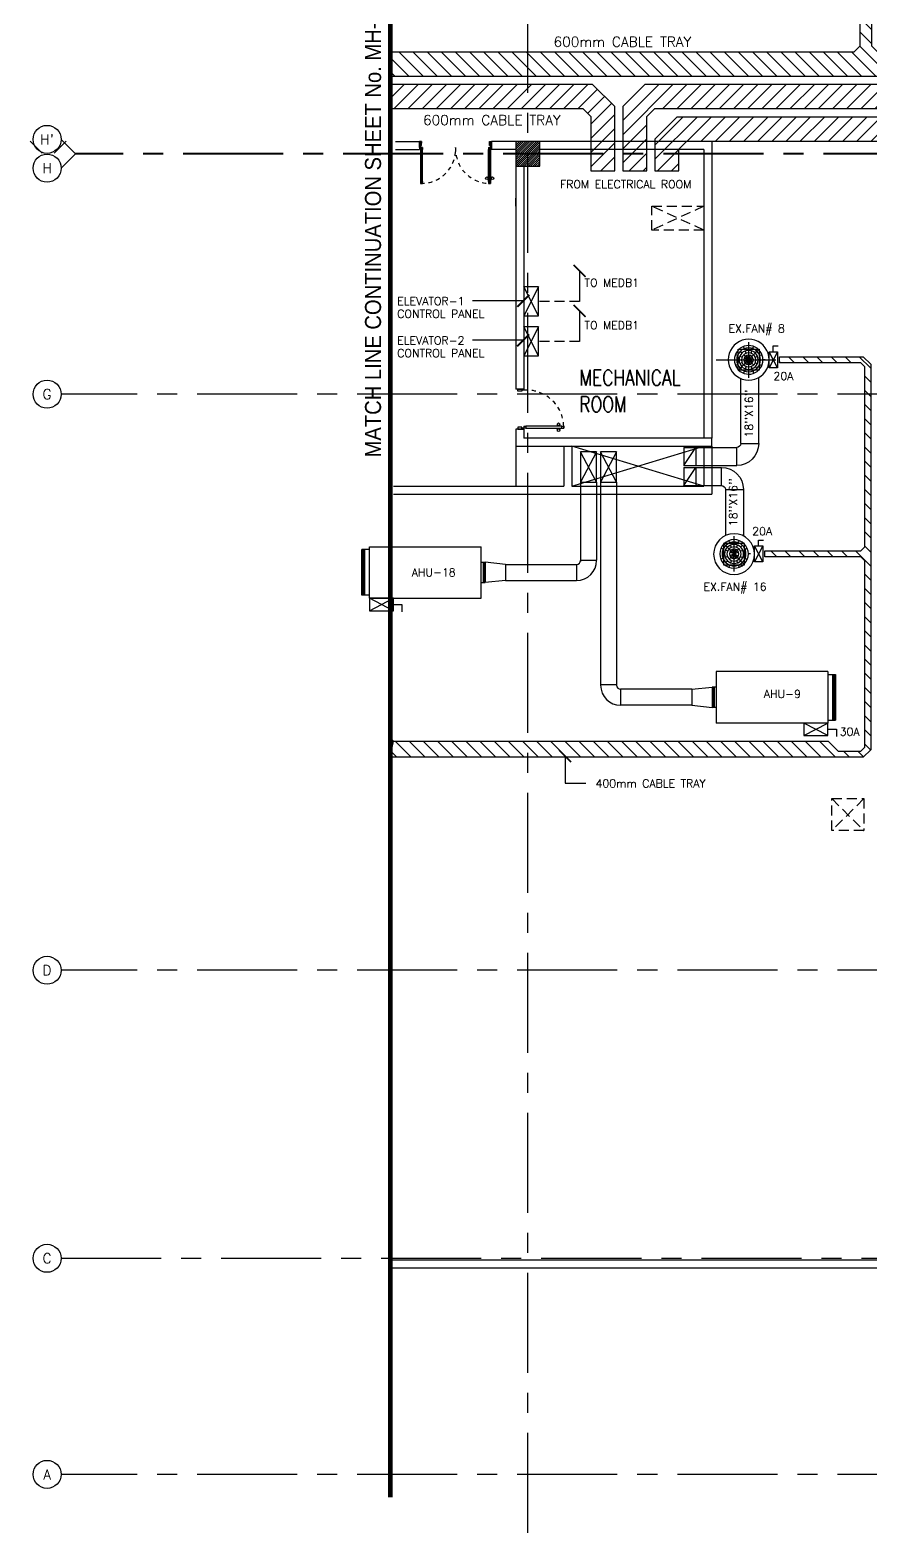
# Model space of a CAD drawing. Extents: x 88800.1 to 88879.5, y 39808.6 to 39887.1.
# Drawn here: x 88800.1 to 88821.11, y 39808.57 to 39846.13 of the extents above; entities that cross this region are included whole.
import ezdxf
from ezdxf.enums import TextEntityAlignment as Align

# ---------------------------------------------------------------- set-up
doc = ezdxf.new("R2010")
doc.units = 0
doc.header["$MEASUREMENT"] = 0
for name, pattern in [('CENTER2', [1.125, 0.75, -0.125, 0.125, -0.125]), ('CENTERX2', [4, 2.5, -0.5, 0.5, -0.5]), ('HIDDEN', [0.375, 0.25, -0.125])]:
    doc.linetypes.add(name, pattern=pattern)
for name, color, linetype in [('AX', 9, 'CONTINUOUS'), ('AX-CR', 7, 'CONTINUOUS'), ('AX-TXT', 6, 'CONTINUOUS'), ('AXES', 11, 'CENTERX2'), ('COL', 9, 'CONTINUOUS'), ('DOOR', 9, 'CONTINUOUS'), ('DOOR-NO', 11, 'CONTINUOUS'), ('DUCT', 11, 'CONTINUOUS'), ('E-HATCH', 11, 'CONTINUOUS'), ('E-SOCKETS', 4, 'CONTINUOUS'), ('E-TRAY', 2, 'CONTINUOUS'), ('ELEV', 2, 'CONTINUOUS'), ('EXDUCT', 11, 'CONTINUOUS'), ('HAT', 9, 'CONTINUOUS'), ('RM-NAME', 2, 'CONTINUOUS'), ('ROOF', 9, 'CONTINUOUS'), ('SHAFT', 9, 'CONTINUOUS'), ('TXT', 6, 'CONTINUOUS'), ('TXT1', 2, 'CONTINUOUS'), ('WALL', 9, 'CONTINUOUS')]:
    doc.layers.add(name, color=color, linetype=linetype)
doc.styles.add('ROMANS', font='ROMANS.shx')
doc.styles.add('TTXT', font='ARIAL.TTF', dxfattribs={"width": 0.6})
doc.dimstyles.new('STANDARD in', dxfattribs={"dimtxt": 0.24, "dimasz": 0.1, "dimexe": 0.07, "dimexo": 0.07, "dimgap": 0.05, "dimtad": 1, "dimdec": 3, "dimzin": 0, "dimdsep": 46, "dimtxsty": 'ROMANS', "dimblk": 'ARCHTICK', "dimcen": 0.05, "dimdle": 0.05, "dimclrd": 4, "dimclre": 4, "dimclrt": 2, "dimadec": 0, "dimazin": 0, "dimtfac": 1, "dimtdec": 3, "dimtmove": 2, "dimatfit": 3, "dimldrblk": 'ARCHTICK', "dimfxl": 0, "dimtolj": 1, "dimtzin": 0, "dimarcsym": 0})
pattern_1 = [(135, (0, 0), (-0.1767766952966369, -0.1767766952966369), [])]
pattern_2 = [(45, (0, 0), (-0.1767766952966369, 0.1767766952966369), [])]

# ---------------------------------------------------------------- blocks, each defined once
blk = doc.blocks.new('AXL')
at = {"layer": 'AX-CR'}
blk.add_circle((-350.0000000000018, 0), 350.0000000000014, dxfattribs=at)
at = {"layer": 'AX-TXT', "style": 'ROMANS'}
blk.add_attdef('AX', text='', height=250, dxfattribs=at).set_placement((-350.0000000000018, 0), align=Align.MIDDLE)
blk = doc.blocks.new('STL-DR')
at = {"layer": 'DOOR', "color": 0, "linetype": 'ByBlock'}
blk.add_line((0, -150), (0, 0), dxfattribs=at)
at = {"layer": 'DOOR', "linetype": 'ByBlock'}
for p, q in [((50, 0), (0, 0)), ((50, -100), (50, 0)), ((0, -150), (25, -150)), ((25, -150), (25, -100)), ((25, -100), (50, -100)), ((25, -200), (25, -150)), ((75, -150), (25, -150)), ((25, -200), (25, -1100)), ((75, -200), (25, -200)), ((75, -150), (75, -200)), ((75, -1100), (75, -200)), ((950.0000000160071, -0.0006326885195448995), (1000.000000016007, -0.0006326885195448995)), ((950.0000000160071, -100.0006326885195), (950.0000000160071, -0.0006326885195448995)), ((975.0000000160071, -100.0006326885195), (950.0000000160071, -100.0006326885195)), ((975.0000000160071, -150.0006326885195), (975.0000000160071, -100.0006326885195)), ((1000.000000016007, -150.0006326885195), (975.0000000160071, -150.0006326885195)), ((1000.000000016007, -0.0006326885195448995), (999.9990509967902, -150.0006326855219)), ((8.79999999993015, -1055.042457221396), (8.79999999993015, -990.2424572214077)), ((17.79999999993015, -990.2424572214077), (8.79999999993015, -990.2424572214077)), ((17.79999999993015, -1055.042457221396), (8.79999999993015, -1055.042457221396)), ((25, -977.6424572214019), (17.79999999993015, -977.6424572214019)), ((17.79999999993015, -977.6424572214019), (17.79999999993015, -1067.642457221402)), ((17.79999999993015, -1055.042457221396), (17.79999999993015, -990.2424572214077)), ((25, -1067.642457221402), (17.79999999993015, -1067.642457221402)), ((25, -1100), (25, -1150)), ((25, -1100), (75, -1100)), ((75, -977.6424572214019), (82.20000000006985, -977.6424572214019)), ((75, -1067.642457221402), (82.20000000006985, -1067.642457221402)), ((75, -1100), (74.99999999947613, -1150.000000000029)), ((82.20000000006985, -977.6424572214019), (82.20000000006985, -1067.642457221402)), ((82.20000000006985, -1055.042457221396), (82.20000000006985, -990.2424572214077)), ((82.20000000006985, -990.2424572214077), (91.20000000006985, -990.2424572214077)), ((82.20000000006985, -1055.042457221396), (91.20000000006985, -1055.042457221396)), ((91.20000000006985, -1055.042457221396), (91.20000000006985, -990.2424572214077)), ((75, -1150), (25, -1150)), ((25, -1150), (75, -1150))]:
    blk.add_line(p, q, dxfattribs=at)
for centre in [(-23.53094421501737, -1022.642457221402), (123.5309442149592, -1022.642457221402)]:
    blk.add_circle(centre, 32.39999999998526, dxfattribs=at)
at = {"layer": 'DOOR', "linetype": 'HIDDEN', "ltscale": 0.5}
blk.add_arc((50.00000000052387, -222.5000458554423), 927.8368202103898, 271.5439868647686, 4.481552091093287, dxfattribs=at)
at = {"layer": 'WALL'}
for p, q in [((0, 0), (-0.0009490192169323564, -149.9999999970023)), ((0, 0), (0, -150.0000000002328)), ((1000, 0), (1000, -150.0000000002328))]:
    blk.add_line(p, q, dxfattribs=at)
blk = doc.blocks.new('C5')
at = {"layer": 'HAT', "linetype": 'ByBlock'}
h = blk.add_hatch(dxfattribs=at)
h.set_pattern_fill('ANSI31', color=256, scale=300, style=0)
h.set_pattern_definition([(45, (-223356.1822811712, -51411.00533739349), (-26.51650429449553, 26.51650429449553), [])])
h.paths.add_polyline_path([(300.0000000001455, 300.0000000000218), (0, 300.0000000000146), (0, 1.455191522836685e-11), (300.0000000001164, 3.637978807091713e-11)])
h.paths.add_polyline_path([(599.9999999999709, 300.0000000000073), (300.0000000001455, 300.0000000000073), (300.0000000000873, 4.365574568510056e-11), (600, 6.548361852765083e-11)])
at = {"layer": 'COL'}
blk.add_lwpolyline([(600, 300.0000000000509), (0, 300.0000000000218), (0, 2.91038304567337e-11), (600, 5.820766091346741e-11)], close=True, dxfattribs=at)
blk = doc.blocks.new('A$C272A55A0')
at = {"layer": 'DOOR', "color": 0, "linetype": 'ByBlock'}
for p, q in [((-0.0001203324354719371, 900.3541752648598), (-0.0001203324500238523, 1050.354175264831)), ((49.99987966756453, 1050.354175264918), (-0.0001203324354719371, 1050.354175264918)), ((-0.0001203324354719371, 900.354175264918), (24.99987966756453, 900.354175264918)), ((24.99987966756453, 950.354175264918), (49.99987966756453, 950.354175264918)), ((24.99987966756453, 900.354175264918), (24.99987966756453, 950.354175264918)), ((74.99987966756453, 900.354175264918), (24.99987966756453, 900.354175264918)), ((24.99987966756453, 850.354175264918), (24.99987966756453, 900.354175264918)), ((41.99987966756453, 850.354175264918), (24.99987966756453, 850.354175264918)), ((57.99987966756453, 870.354175264918), (41.99987966756453, 870.354175264918)), ((41.99987966756453, 870.354175264918), (41.99987966756453, 850.354175264918)), ((49.99987966756453, 950.354175264918), (49.99987966756453, 1050.354175264918)), ((57.99987966756453, 850.354175264918), (57.99987966756453, 870.354175264918)), ((74.99987966756453, 850.354175264918), (57.99987966756453, 850.354175264918)), ((74.99987966756453, 900.354175264918), (74.99987966756453, 850.354175264918)), ((1724.999879667535, 900.354175264918), (1774.999879667535, 900.354175264918)), ((1724.999879667535, 900.354175264918), (1724.999879667535, 850.354175264918)), ((1724.999879667535, 850.354175264918), (1741.999879667535, 850.354175264918)), ((1741.999879667535, 870.354175264918), (1757.999879667535, 870.354175264918)), ((1741.999879667535, 850.354175264918), (1741.999879667535, 870.354175264918)), ((1749.999879667535, 950.354175264918), (1749.999879667535, 1050.354175264918)), ((1749.999879667535, 1050.354175264918), (1799.999879667535, 1050.354175264918)), ((1774.999879667535, 950.354175264918), (1749.999879667535, 950.354175264918)), ((1757.999879667535, 870.354175264918), (1757.999879667535, 850.354175264918)), ((1757.999879667535, 850.354175264918), (1774.999879667535, 850.354175264918)), ((1774.999879667535, 900.354175264918), (1774.999879667535, 950.354175264918)), ((1799.999879667535, 900.354175264918), (1774.999879667535, 900.354175264918)), ((1774.999879667535, 850.354175264918), (1774.999879667535, 900.354175264918)), ((1799.999879667535, 1050.354175264918), (1799.999879667535, 900.354175264918)), ((24.99987966756453, 50.35417526491801), (41.99987966753542, 50.35417526491801)), ((24.99987966756453, 50.35417526491801), (24.99987966756453, 0.3541752649180125)), ((24.99987966756453, 0.3541752649180125), (74.99987966756453, 0.3541752649180125)), ((74.99987966756453, 0.3541752649180125), (24.99987966756453, 0.3541752649180125)), ((41.99987966753542, 50.35417526491801), (41.99987966753542, 30.35417526491801)), ((41.99987966756453, 30.35417526491801), (57.99987966756453, 30.35417526491801)), ((57.99987966756453, 50.35417526491801), (74.99987966756453, 50.35417526491801)), ((57.99987966756453, 50.35417526491801), (57.99987966756453, 30.35417526491801)), ((74.99987966756453, 50.35417526491801), (74.99987966704066, 0.3541752648889087)), ((1717.799879667495, 160.1117180435103), (1708.799879667495, 160.1117180435103)), ((1708.799879667495, 95.31171804352198), (1708.799879667495, 160.1117180435103)), ((1717.799879667495, 95.31171804352198), (1708.799879667495, 95.31171804352198)), ((1724.999879667535, 172.7117180435162), (1717.799879667495, 172.7117180435162)), ((1717.799879667495, 172.7117180435162), (1717.799879667495, 82.71171804351616)), ((1717.799879667495, 95.31171804352198), (1717.799879667495, 160.1117180435103)), ((1724.999879667535, 82.71171804351616), (1717.799879667495, 82.71171804351616)), ((1741.999879667535, 50.35417526491801), (1724.999879667535, 50.35417526491801)), ((1724.999879667535, 50.35417526491801), (1724.999879668059, 0.3541752648889087)), ((1774.999879667535, 0.3541752649180125), (1724.999879667535, 0.3541752649180125)), ((1724.999879667535, 0.3541752649180125), (1774.999879667535, 0.3541752649180125)), ((1741.999879667535, 50.35417526491801), (1741.999879667535, 30.35417526491801)), ((1757.999879667535, 30.35417526491801), (1741.999879667535, 30.35417526491801)), ((1774.999879667535, 50.35417526491801), (1757.999879667565, 50.35417526491801)), ((1757.999879667565, 50.35417526491801), (1757.999879667565, 30.35417526491801)), ((1774.999879667535, 172.7117180435162), (1782.199879667576, 172.7117180435162)), ((1774.999879667535, 82.71171804351616), (1782.199879667576, 82.71171804351616)), ((1774.999879667535, 50.35417526491801), (1774.999879667535, 0.3541752649180125)), ((1782.199879667576, 172.7117180435162), (1782.199879667576, 82.71171804351616)), ((1782.199879667576, 160.1117180435103), (1791.199879667576, 160.1117180435103)), ((1782.199879667576, 95.31171804352198), (1782.199879667576, 160.1117180435103)), ((1782.199879667576, 95.31171804352198), (1791.199879667576, 95.31171804352198)), ((1791.199879667576, 95.31171804352198), (1791.199879667576, 160.1117180435103))]:
    blk.add_line(p, q, dxfattribs=at)
at = {"layer": 'DOOR', "color": 9, "linetype": 'ByBlock'}
for p, q in [((49.99987966756453, 1050.354175264918), (-0.0001203324354719371, 1010.208440949064)), ((49.99987966756453, 1050.354175264918), (-0.0001203324354719371, 936.6442452724732)), ((49.99987966756453, 1050.354175264918), (36.64259362407029, 950.354175264918)), ((1749.999879667535, 1050.354175264918), (1799.999879667535, 1010.208440949064)), ((1749.999879667535, 1050.354175264918), (1799.999879667535, 936.6442452724732)), ((1749.999879667535, 1050.354175264918), (1763.35716571103, 950.354175264918))]:
    blk.add_line(p, q, dxfattribs=at)
at = {"layer": 'DOOR', "linetype": 'ByBlock'}
for p, q in [((24.99987966756453, 850.354175264918), (24.99987966756453, 50.35417526491801)), ((41.99987966756453, 850.354175264918), (41.99987966753542, 50.35417526491801)), ((57.99987966756453, 850.354175264918), (57.99987966756453, 50.35417526491801)), ((74.99987966756453, 50.35417526491801), (74.99987966756453, 850.354175264918)), ((1724.999879667535, 50.35417526491801), (1724.999879667535, 850.354175264918)), ((1741.999879667535, 850.354175264918), (1741.999879667535, 50.35417526491801)), ((1757.999879667535, 850.354175264918), (1757.999879667565, 50.35417526491801)), ((1774.999879667535, 850.354175264918), (1774.999879667535, 50.35417526491801))]:
    blk.add_line(p, q, dxfattribs=at)
at = {"layer": 'DOOR', "color": 0, "linetype": 'ByBlock'}
for centre in [(1676.468935452576, 127.7117180435162), (1823.530823882553, 127.7117180435162)]:
    blk.add_circle(centre, 32.39999999998526, dxfattribs=at)
at = {"layer": 'DOOR', "color": 9, "linetype": 'ByBlock'}
for centre, radius, start, end in [((49.99987966756453, 1050.354175264918), 54.40195781277725, 203.2073828919769, 270), ((49.99987966756453, 1050.354175264918), 74.40195781277725, 227.7764264168309, 270), ((49.99987966756453, 1050.354175264918), 94.40195781277725, 238.0181880330829, 270), ((49.99987966756453, 1050.354175264918), 114.4019578127773, 244.083841882062, 257.3774258712915), ((49.99987966756453, 1050.354175264918), 134.4019578127773, 248.1598493930308, 259.2800236451595), ((49.99987966756453, 1050.354175264918), 154.4019578127773, 251.1052885492919, 256.2857707775486), ((49.99987966756453, 1050.354175264918), 34.40195781277725, 180, 270), ((49.99987966756453, 1050.354175264918), 14.40195781277725, 180, 270), ((1749.999879667535, 1050.354175264918), 14.40195781277725, 270, 0), ((1749.999879667535, 1050.354175264918), 34.40195781277725, 270, 0), ((1749.999879667535, 1050.354175264918), 54.40195781277725, 270, 336.7926171080232), ((1749.999879667535, 1050.354175264918), 74.40195781277725, 270, 312.2235735831691), ((1749.999879667535, 1050.354175264918), 94.40195781277725, 270, 301.9818119669171), ((1749.999879667535, 1050.354175264918), 114.4019578127773, 282.6225741287084, 295.916158117938), ((1749.999879667535, 1050.354175264918), 134.4019578127773, 280.7199763548405, 291.8401506069692), ((1749.999879667535, 1050.354175264918), 154.4019578127773, 283.7142292224514, 288.8947114507081)]:
    blk.add_arc(centre, radius, start, end, dxfattribs=at)
at = {"layer": 'DOOR', "linetype": 'HIDDEN', "ltscale": 0.5}
for centre, radius, start, end in [((49.99987966756453, 851.395841931575), 851.4087845464003, 268.3173765331032, 3.296482377102192), ((1749.999879667521, 851.3958419315459), 851.4087845463584, 176.7035176228957, 271.6826234668978)]:
    blk.add_arc(centre, radius, start, end, dxfattribs=at)
at = {"layer": 'WALL', "linetype": 'ByBlock'}
blk.add_line((1799.999879667565, 900.3541752650344), (1799.99987966755, 1050.354175265005), dxfattribs=at)

msp = doc.modelspace()

# ---------------------------------------------------------------- hatches: boundary and pattern name
at = {"layer": 'DOOR-NO'}
h = msp.add_hatch(dxfattribs=at)
h.set_pattern_fill('ANSI37', color=11, scale=100, angle=180, style=0)
h.set_pattern_definition([(314.9999995831184, (88816.95946192015, 39991.99590563348), (-0.008838834670166067, -0.008838834798788048), []), (225.0000004168817, (88816.95946192015, 39991.99590563348), (-0.008838834670166074, 0.008838834798788041), [])])
h.paths.add_polyline_path([(88811.41460614002, 39832.82928643433), (88811.46460613949, 39832.82928643433), (88811.46460613949, 39832.32328643239), (88811.41460614002, 39832.32328643239)])
h = msp.add_hatch(dxfattribs=at)
h.set_pattern_fill('ANSI37', color=11, scale=100, angle=180, style=0)
h.set_pattern_definition([(225.0000004168816, (88811.64746163375, 39988.87518688968), (0.008838834670166067, -0.008838834798788048), []), (314.9999995831184, (88811.64746163375, 39988.87518688968), (0.008838834670166074, 0.008838834798788041), [])])
h.paths.add_polyline_path([(88817.19231741388, 39829.70856769053), (88817.14231741441, 39829.70856769053), (88817.14231741441, 39829.20256768859), (88817.19231741388, 39829.20256768859)])
at = {"layer": 'E-HATCH', "linetype": 'Continuous'}
h = msp.add_hatch(dxfattribs=at)
h.set_pattern_fill('ANSI31', color=256, scale=2, angle=90, style=0)
h.set_pattern_definition(pattern_1)
h.paths.add_polyline_path([(88856.4354499254, 39844.94340667855), (88856.24758195977, 39845.13127464421), (88847.96992680112, 39845.13127464421), (88847.76992680109, 39845.33127464421), (88847.76992680109, 39853.31877378414), (88847.96992680109, 39853.51877378414), (88852.63920336669, 39853.51877378414), (88852.7892033667, 39853.66877378416), (88857.3889635519, 39853.66877378413), (88857.4889635519, 39853.56877378415), (88857.4889635519, 39850.82091557892), (88857.6389635519, 39850.82091557892), (88857.63896355192, 39853.63090581851), (88857.45109558624, 39853.81877378413), (88852.78586681889, 39853.81877378415), (88852.63586681888, 39853.96877378415), (88852.63586681888, 39855.73400793807), (88852.33586681889, 39855.73400793807), (88852.33586681887, 39853.96877378415), (88852.18586681888, 39853.81877378414), (88841.14809043554, 39853.81877378415), (88840.99809043555, 39853.96877378415), (88840.99809043555, 39855.73400793807), (88840.69809043556, 39855.73400793807), (88840.69809043554, 39853.8445097154), (88841.02382636681, 39853.51877378415), (88847.16992680107, 39853.51877378415), (88847.36992680108, 39853.31877378414), (88847.36992680107, 39845.78127464419), (88847.16992680109, 39845.58127464421), (88821.28292493497, 39845.58127464421), (88821.132924935, 39845.7312746442), (88821.13292493495, 39859.29389042206), (88820.65718900367, 39859.76962635331), (88818.80235214051, 39859.76962635331), (88818.8023521405, 39859.46962635331), (88820.53292493499, 39859.46962635331), (88820.83292493504, 39859.16962635329), (88820.83292493502, 39852.18074050024), (88820.68292493503, 39852.03074050024), (88820.45369468268, 39852.03074050024), (88820.45369468268, 39851.73074050024), (88820.68292493503, 39851.73074050024), (88820.832924935, 39851.58074050023), (88820.832924935, 39845.7312746442), (88820.682924935, 39845.5812746442), (88809.09627934814, 39845.58127464421), (88809.09627934814, 39844.9812746442), (88839.48071746227, 39844.9812746442), (88839.78071746227, 39844.68127464419), (88839.78071746226, 39824.36937270535), (88840.21503203733, 39823.93505813029), (88847.07052203754, 39823.93505813029), (88847.07052203754, 39824.33505813029), (88846.00607096369, 39824.33505813028), (88845.8560709637, 39824.48505813029), (88845.85607096371, 39825.13252610315), (88845.55607096372, 39825.13252610315), (88845.55607096372, 39824.4850581303), (88845.40607096373, 39824.33505813028), (88843.09121697837, 39824.33505813028), (88842.94121697838, 39824.48505813027), (88842.94121697839, 39825.11649948441), (88842.64121697842, 39825.11649948441), (88842.6412169784, 39824.48505813028), (88842.49121697841, 39824.33505813029), (88840.38071746226, 39824.33505813029), (88840.18071746225, 39824.53505813029), (88840.18071746227, 39830.69080283845), (88840.33071746226, 39830.84080283844), (88842.06125927538, 39830.84080283843), (88842.06125927538, 39831.1408028384), (88840.33071746226, 39831.14080283842), (88840.18071746227, 39831.29080283841), (88840.18071746228, 39844.68127464422), (88840.48071746227, 39844.9812746442), (88856.18544992541, 39844.9812746442), (88856.28544992542, 39844.88127464418), (88856.2854499254, 39838.86235875443), (88856.47331789098, 39838.67449078879), (88859.76607997922, 39838.67449078879), (88859.86607997924, 39838.57449078876), (88859.86607997921, 39834.96622124305), (88859.76607997919, 39834.86622124302), (88856.7451704048, 39834.86622124302), (88856.7451704048, 39834.71622124304), (88859.8282120136, 39834.71622124306), (88860.01607997922, 39834.90408920863), (88860.0160799792, 39838.63662282316), (88859.82821201363, 39838.82449078877), (88856.53544992537, 39838.82449078877), (88856.43544992538, 39838.92449078876)])
h = msp.add_hatch(dxfattribs=at)
h.set_pattern_fill('ANSI31', color=256, scale=2, style=0)
h.set_pattern_definition(pattern_2)
h.paths.add_polyline_path([(88809.09627934814, 39844.17065715051), (88813.90503016688, 39844.17065715051), (88814.10503016687, 39843.97065715052), (88814.10503016687, 39842.61585240274), (88814.7050301669, 39842.61585240273), (88814.7050301669, 39844.21918528794), (88814.1535583043, 39844.77065715051), (88809.09627934814, 39844.77065715051)])
h = msp.add_hatch(dxfattribs=at)
h.set_pattern_fill('ANSI31', color=256, scale=2, style=0)
h.set_pattern_definition(pattern_2)
h.paths.add_polyline_path([(88839.69133495596, 39844.7706571505), (88815.45650202942, 39844.77065715052), (88814.90503016688, 39844.21918528796), (88814.90503016688, 39842.61585240274), (88815.50503016688, 39842.61585240273), (88815.50503016687, 39843.97065715052), (88815.70503016685, 39844.17065715051), (88839.78071746227, 39844.17065715051), (88839.78071746227, 39844.68127464419)])
h = msp.add_hatch(dxfattribs=at)
h.set_pattern_fill('ANSI31', color=256, scale=2, style=0)
h.set_pattern_definition(pattern_2)
h.paths.add_polyline_path([(88839.78071746227, 39843.96003965681), (88816.25650202944, 39843.96003965681), (88815.7050301669, 39843.40856779423), (88815.70503016688, 39842.61585240273), (88816.30503016688, 39842.61585240273), (88816.3050301669, 39843.16003965681), (88816.50503016687, 39843.3600396568), (88839.78071746227, 39843.36003965685)])
h = msp.add_hatch(dxfattribs=at)
h.set_pattern_fill('ANSI31', color=256, scale=2, angle=90, style=0)
h.set_pattern_definition(pattern_1)
edge = h.paths.add_edge_path()
edge.add_line((88809.09627934814, 39828.43633756281), (88809.1746035805, 39828.35801333046))
edge.add_line((88809.1746035805, 39828.35801333046), (88820.03881790469, 39828.35801333046))
edge.add_line((88820.03881790469, 39828.35801333046), (88820.28881790471, 39828.10801333046))
edge.add_line((88820.28881790471, 39828.10801333046), (88820.853553353, 39828.10801333046))
edge.add_line((88820.853553353, 39828.10801333046), (88820.953553353, 39828.20801333046))
edge.add_line((88820.953553353, 39828.20801333046), (88820.953553353, 39832.86278766583))
edge.add_line((88820.953553353, 39832.86278766583), (88820.853553353, 39832.96278766582))
edge.add_line((88820.853553353, 39832.96278766582), (88818.45518781543, 39832.96278766585))
edge.add_line((88818.45518781543, 39832.96278766585), (88818.45518781543, 39833.11278766583))
edge.add_line((88818.45518781543, 39833.11278766583), (88820.853553353, 39833.11278766584))
edge.add_line((88820.853553353, 39833.11278766584), (88820.953553353, 39833.21278766582))
edge.add_line((88820.953553353, 39833.21278766582), (88820.95355335299, 39837.71895330638))
edge.add_line((88820.95355335299, 39837.71895330638), (88820.853553353, 39837.81895330639))
edge.add_line((88820.853553353, 39837.81895330639), (88818.8194744809, 39837.8189533064))
edge.add_line((88818.8194744809, 39837.8189533064), (88818.8194744809, 39837.96895330641))
edge.add_line((88818.8194744809, 39837.96895330641), (88820.91568538733, 39837.96895330641))
edge.add_line((88820.91568538733, 39837.96895330641), (88821.10355335301, 39837.78108534075))
edge.add_line((88821.10355335301, 39837.78108534075), (88821.103553353, 39828.14588129609))
edge.add_line((88821.103553353, 39828.14588129609), (88820.91568538739, 39827.95801333046))
edge.add_line((88820.91568538739, 39827.95801333046), (88820.18881790472, 39827.95801333046))
edge.add_line((88820.18881790472, 39827.95801333046), (88809.09627934814, 39827.95801333046))
edge.add_line((88809.09627934814, 39827.95801333046), (88809.1746035805, 39828.35801333046))

# ---------------------------------------------------------------- linework, layer by layer
at = {"layer": 'AXES'}
for p, q in [((88812.53026810034, 39808.56742555944), (88812.53026810034, 39886.2635044011)), ((88801.22098797966, 39843.05171920342), (88800.87098797965, 39843.40171920342)), ((88801.22098797966, 39843.03171920342), (88800.87098797965, 39842.68171920341)), ((88878.42026810035, 39843.05171920342), (88801.22098797966, 39843.05171920342)), ((88878.42026810034, 39843.03171920342), (88801.22098797966, 39843.03171920342)), ((88878.77026810034, 39837.03171920342), (88800.87098797965, 39837.03171920341)), ((88878.77026810034, 39822.63171920342), (88800.87098797965, 39822.63171920341)), ((88800.87098797965, 39815.43171920341), (88878.77026810034, 39815.43171920341)), ((88878.77026810034, 39810.03171920342), (88800.87098797965, 39810.03171920342))]:
    msp.add_line(p, q, dxfattribs=at)
at = {"layer": 'COL'}
for p, q in [((88817.13026810034, 39835.93171920341), (88812.43026810035, 39835.93171920341)), ((88817.13026810034, 39835.73171920342), (88817.13026810034, 39835.93171920341)), ((88812.23026810033, 39835.73171920342), (88817.13026810034, 39835.73171920342)), ((88809.18026810035, 39834.73171920342), (88813.43026918049, 39834.73171920342)), ((88809.18026810035, 39834.53171920341), (88813.43026918049, 39834.53171920341))]:
    msp.add_line(p, q, dxfattribs=at)
msp.add_lwpolyline([(88817.13026810034, 39835.73171920342), (88817.13026810034, 39835.93171920341)], dxfattribs=at)
at = {"layer": 'DOOR-NO'}
for p, q in [((88808.57460617044, 39833.15022617616), (88808.38548736097, 39833.15022617616)), ((88808.38548736097, 39832.00769425443), (88808.38548736097, 39833.15022617616)), ((88808.41250447973, 39832.00769425443), (88808.41250447973, 39833.15022617616)), ((88808.43051566515, 39832.00769425443), (88808.43051566515, 39833.15022617616)), ((88808.46203558028, 39832.00769425443), (88808.46203558028, 39833.15022617616)), ((88808.57460617044, 39833.2194620828), (88811.36460614056, 39833.2194620828)), ((88808.57460617044, 39831.92946207785), (88808.57460617044, 39833.2194620828)), ((88808.57460617044, 39831.92946207785), (88808.57460617044, 39833.2194620828)), ((88811.36460614056, 39831.92946207785), (88811.36460614056, 39833.2194620828)), ((88808.57460617044, 39832.00769425443), (88808.38548736097, 39832.00769425443)), ((88808.57460617044, 39831.92946207785), (88811.36460614056, 39831.92946207785)), ((88820.03231738346, 39830.10056769204), (88817.24231741334, 39830.10056769204)), ((88817.24231741334, 39830.10056769204), (88817.24231741334, 39828.81056768708)), ((88820.03231738346, 39830.10056769204), (88820.03231738346, 39828.81056768708)), ((88820.03231738346, 39830.10056769204), (88820.03231738346, 39828.81056768708)), ((88820.03231738346, 39830.02233551545), (88820.22143619292, 39830.02233551545)), ((88820.14488797361, 39830.02233551545), (88820.14488797361, 39828.87980359374)), ((88820.17640788874, 39830.02233551545), (88820.17640788874, 39828.87980359374)), ((88820.19441907416, 39830.02233551546), (88820.19441907416, 39828.87980359374)), ((88820.22143619292, 39830.02233551545), (88820.22143619292, 39828.87980359374)), ((88820.03231738346, 39828.81056768708), (88817.24231741334, 39828.81056768708)), ((88820.03231738346, 39828.87980359374), (88820.22143619292, 39828.87980359374))]:
    msp.add_line(p, q, dxfattribs=at)
at = {"layer": 'DOOR-NO', "color": 3}
for p, q in [((88811.41460614002, 39832.82928643433), (88811.41460614002, 39832.32328643239)), ((88811.46460613949, 39832.82928643433), (88811.46460613949, 39832.32328643239)), ((88817.14231741441, 39829.70856769053), (88817.14231741441, 39829.20256768859)), ((88817.19231741388, 39829.70856769053), (88817.19231741388, 39829.20256768859))]:
    msp.add_line(p, q, dxfattribs=at)
at = {"layer": 'DUCT', "color": 11}
for p, q in [((88817.78803573009, 39837.62995330539), (88818.31603572443, 39838.15795330742)), ((88818.05203572726, 39838.33125222842), (88818.05203572726, 39837.44467072045)), ((88817.24272564054, 39837.8939533064), (88818.73121167811, 39837.8939533064)), ((88817.77504187792, 39837.99878872088), (88817.71925814294, 39838.02088366851)), ((88817.77895470115, 39837.77118188443), (88817.72396750013, 39837.7471731012)), ((88817.75433958472, 39837.88971351259), (88817.81433958407, 39837.88971351259)), ((88817.8866095341, 39837.95459875184), (88817.8308256593, 39837.97669375486)), ((88817.88892931989, 39837.81919954551), (88817.83394195617, 39837.79519069123)), ((88817.88626392387, 39838.06006364182), (88817.84462893312, 39838.10326775946)), ((88818.05042712035, 39837.88971351259), (88817.92789918116, 39838.01685924757)), ((88818.05042712035, 39837.89104040782), (88817.92789918116, 39837.76389467283)), ((88818.05042712035, 39837.88971351259), (88817.94239364515, 39837.93250365525)), ((88818.05042712035, 39837.88971351259), (88817.9439169586, 39837.84320851984)), ((88817.98759708834, 39838.05531418332), (88817.96631253064, 39838.11141374145)), ((88818.05042712035, 39837.88971351259), (88818.00888222721, 39837.99921309344)), ((88818.05042712035, 39837.89104040782), (88818.00888222721, 39837.78154082697)), ((88818.05042712035, 39837.88971351259), (88818.17295505956, 39838.01685924757)), ((88818.05042712035, 39837.88971351259), (88818.0919720135, 39837.99921309344)), ((88818.05042712035, 39837.88971351259), (88818.15846059557, 39837.93250365525)), ((88818.05042712035, 39837.89104040782), (88818.0919720135, 39837.78154082697)), ((88818.05042712035, 39837.89104040782), (88818.17295505956, 39837.76389467283)), ((88818.05042712035, 39837.88971351259), (88818.15693728211, 39837.84320851984)), ((88818.11325715236, 39838.05531418332), (88818.13454171008, 39838.11141374145)), ((88818.21192492082, 39837.81919954551), (88818.26691228455, 39837.79519069123)), ((88818.21424470661, 39837.95459875184), (88818.2700285814, 39837.97669375486)), ((88818.21459031686, 39838.06006364182), (88818.2562253076, 39838.10326775946)), ((88818.346514656, 39837.88971351259), (88818.28651465665, 39837.88971351259)), ((88818.32189953957, 39837.77118188443), (88818.37688674059, 39837.7471731012)), ((88818.3258123628, 39837.99878872088), (88818.38159609778, 39838.02088366851)), ((88817.88626392387, 39837.72069027859), (88817.84462893312, 39837.67748616094)), ((88817.94502820267, 39837.61324122637), (88817.92374398884, 39837.5571425746)), ((88817.98759708834, 39837.72543973709), (88817.96631253064, 39837.66934017896)), ((88818.11325715236, 39837.72543973709), (88818.13454171008, 39837.66934017896)), ((88818.15582603804, 39837.61324122637), (88818.17711025188, 39837.5571425746)), ((88818.21459031686, 39837.72069027859), (88818.2562253076, 39837.67748616094)), ((88817.42376663981, 39833.29754787304), (88817.95176663416, 39832.76954787101)), ((88817.52199483359, 39833.20681089984), (88817.48035984284, 39833.25001501747)), ((88817.58075911239, 39833.31425995205), (88817.55947489856, 39833.37035860382)), ((88817.62332799807, 39833.20206144133), (88817.60204344036, 39833.25816099947)), ((88817.68776663698, 39832.59624895001), (88817.68776663698, 39833.48283045798)), ((88817.74898806209, 39833.20206144133), (88817.7702726198, 39833.25816099947)), ((88817.79155694776, 39833.31425995205), (88817.8128411616, 39833.37035860382)), ((88817.85032122658, 39833.20681089984), (88817.89195621733, 39833.25001501747)), ((88817.41077278764, 39832.92871245755), (88817.35498905266, 39832.90661750991)), ((88817.41468561087, 39833.15631929399), (88817.35969840985, 39833.18032807721)), ((88817.39007049444, 39833.03778766584), (88817.4500704938, 39833.03778766584)), ((88817.52234044383, 39832.97290242658), (88817.46655656902, 39832.95080742357)), ((88817.52466022961, 39833.10830163292), (88817.46967286589, 39833.13231048719)), ((88817.68615803008, 39833.0364607706), (88817.56363009088, 39833.16360650559)), ((88817.68615803008, 39833.03778766584), (88817.56363009088, 39832.91064193084)), ((88817.68615803008, 39833.03778766584), (88817.57812455487, 39832.99499752318)), ((88817.68615803008, 39833.03778766584), (88817.57964786832, 39833.08429265859)), ((88817.62332799807, 39832.8721869951), (88817.60204344036, 39832.81608743697)), ((88817.68615803008, 39833.0364607706), (88817.64461313693, 39833.14596035145)), ((88817.68615803008, 39833.03778766584), (88817.64461313693, 39832.92828808499)), ((88817.68615803008, 39833.0364607706), (88817.80868596928, 39833.16360650559)), ((88817.68615803008, 39833.0364607706), (88817.72770292322, 39833.14596035145)), ((88817.68615803008, 39833.03778766584), (88817.79266819183, 39833.08429265859)), ((88817.68615803008, 39833.03778766584), (88817.72770292322, 39832.92828808499)), ((88817.68615803008, 39833.03778766584), (88817.80868596928, 39832.91064193084)), ((88817.68615803008, 39833.03778766584), (88817.7941915053, 39832.99499752318)), ((88817.74898806209, 39832.8721869951), (88817.7702726198, 39832.81608743697)), ((88817.84765583054, 39833.10830163292), (88817.90264319428, 39833.13231048719)), ((88817.84997561634, 39832.97290242658), (88817.90575949113, 39832.95080742357)), ((88817.98224556573, 39833.03778766584), (88817.92224556637, 39833.03778766584)), ((88817.9576304493, 39833.15631929399), (88818.01261765031, 39833.18032807721)), ((88817.96154327253, 39832.92871245755), (88818.0173270075, 39832.90661750991)), ((88818.09835506325, 39833.03778766584), (88818.04224556508, 39833.03778766584)), ((88817.52199483359, 39832.8674375366), (88817.48035984284, 39832.82423341896)), ((88817.58075911239, 39832.75998848439), (88817.55947489856, 39832.70388983261)), ((88817.79155694776, 39832.75998848439), (88817.8128411616, 39832.70388983261)), ((88817.85032122658, 39832.8674375366), (88817.89195621733, 39832.82423341896))]:
    msp.add_line(p, q, dxfattribs=at)
at = {"layer": 'DUCT'}
for p, q in [((88817.78803573009, 39837.62995330539), (88817.78803573009, 39838.15795330742)), ((88817.78803573009, 39838.15795330742), (88818.31603572443, 39838.15795330742)), ((88818.31603572443, 39838.15795330742), (88818.31603572443, 39837.62995330539)), ((88818.31603572443, 39837.62995330539), (88817.78803573009, 39837.62995330539)), ((88817.95176663416, 39833.29754787304), (88817.42376663981, 39833.29754787304)), ((88817.42376663981, 39833.29754787304), (88817.42376663981, 39832.76954787101)), ((88817.95176663416, 39832.76954787101), (88817.95176663416, 39833.29754787304)), ((88811.36460614056, 39832.82928643433), (88811.46460613949, 39832.82928643433)), ((88811.9781687423, 39832.77628643336), (88811.46460613949, 39832.82928643433)), ((88811.9781687423, 39832.77628643336), (88811.9781687423, 39832.37628643335)), ((88817.42376663981, 39832.76954787101), (88817.95176663416, 39832.76954787101)), ((88811.36460614056, 39832.32328643239), (88811.46460613949, 39832.32328643239)), ((88811.9781687423, 39832.37628643335), (88811.46460613949, 39832.32328643239)), ((88816.62875481161, 39829.65556768956), (88817.14231741441, 39829.70856769053)), ((88816.62875481161, 39829.65556768956), (88816.62875481161, 39829.25556768956)), ((88817.24231741334, 39829.70856769053), (88817.14231741441, 39829.70856769053)), ((88816.62875481161, 39829.25556768956), (88817.14231741441, 39829.20256768859)), ((88817.24231741334, 39829.20256768859), (88817.14231741441, 39829.20256768859))]:
    msp.add_line(p, q, dxfattribs=at)
at = {"layer": 'DUCT', "color": 1}
for p, q in [((88817.94502820267, 39838.16751269404), (88817.92374398884, 39838.22361134581)), ((88818.15582603804, 39838.16751269404), (88818.17711025188, 39838.22361134581)), ((88818.46262415353, 39837.88971351259), (88818.40651465536, 39837.88971351259))]:
    msp.add_line(p, q, dxfattribs=at)
at = {"layer": 'DUCT', "linetype": 'ByBlock'}
for p, q in [((88814.25346178885, 39834.83171920491), (88813.85346181269, 39835.59171921027)), ((88814.25346178885, 39835.59171921027), (88813.85346181269, 39834.83171920491)), ((88814.75346176501, 39835.59171921027), (88814.35346178885, 39834.83171920491)), ((88814.75346176501, 39834.83171920491), (88814.35346178885, 39835.59171921027)), ((88813.85346181269, 39834.83171920491), (88813.85346181269, 39832.84685467087)), ((88814.25346178885, 39834.83171920491), (88814.25346178885, 39832.88406828945)), ((88814.35346178885, 39834.83171920491), (88814.35346176503, 39829.75556768956)), ((88814.75346176501, 39834.83171920491), (88814.75346176502, 39829.75556768956)), ((88813.85346178888, 39832.88406828757), (88814.25346178885, 39832.88406828945)), ((88811.9781687423, 39832.77628643336), (88813.75346178887, 39832.77628643336)), ((88813.75346178887, 39832.77628643336), (88813.75346178887, 39832.37628643336)), ((88811.9781687423, 39832.37628643336), (88813.75346178887, 39832.37628643336)), ((88814.75346176502, 39829.76334954377), (88814.35346176506, 39829.76334954565)), ((88816.62875481161, 39829.65556768956), (88814.85346176503, 39829.65556768957)), ((88814.85346176503, 39829.65556768957), (88814.85346176503, 39829.25556768956)), ((88816.62875481161, 39829.25556768956), (88814.85346176503, 39829.25556768956))]:
    msp.add_line(p, q, dxfattribs=at)
for points in [[(88813.85346181269, 39835.59171921027), (88813.85346181269, 39834.83171920491), (88814.25346178885, 39834.83171920491), (88814.25346178885, 39835.59171921027)], [(88814.35346178885, 39835.59171921027), (88814.35346178885, 39834.83171920491), (88814.75346176501, 39834.83171920491), (88814.75346176501, 39835.59171921027)]]:
    msp.add_lwpolyline(points, close=True, dxfattribs=at)
for centre, radius, start, end in [((88813.75346178887, 39832.87628643336), 0.5, 270, 0), ((88813.75346178887, 39832.87628643336), 0.1, 270, 0), ((88814.85346176503, 39829.75556768956), 0.5, 180, 270), ((88814.85346176503, 39829.75556768956), 0.1, 180, 270)]:
    msp.add_arc(centre, radius, start, end, dxfattribs=at)
at = {"layer": 'DUCT', "extrusion": (0, 0, -1)}
for centre, major_axis, ratio, start_param, end_param in [((88818.05203572726, 39837.8939533064), (0.3616189466538027, -0.3616189466538027), 0.9999999999869589, 5.497787143775617, 11.7809724509552), ((88817.68776663698, 39833.03354787202), (0.3616189466588182, 0.3616189466588182), 0.9999999999876742, 3.926990816993404, 10.21017612417299)]:
    msp.add_ellipse(centre, major_axis=major_axis, ratio=ratio, start_param=start_param, end_param=end_param, dxfattribs=at)
at = {"layer": 'DUCT', "color": 11, "extrusion": (0, 0, -1)}
for centre, major_axis, ratio, start_param, end_param in [((88818.05203572726, 39837.88971351259), (0.2529293693847998, -0.2529293693847998), 0.9999999999822257, 5.497787143773251, 11.78097245095284), ((88818.05203572726, 39837.88971351259), (-0.2105029626591218, -0.2105029626591218), 0.9999999999804307, 3.926990816997026, 10.21017612417661), ((88818.05203572726, 39837.88971351259), (0.1680765559389392, -0.1680765559389392), 0.999999999912338, 5.497787143738307, 11.78097245091789), ((88818.05203572726, 39837.88971351259), (0.1256501492091418, -0.1256501492091418), 0.999999999951303, 5.497787143757789, 11.78097245093738), ((88818.05203572726, 39837.88971351259), (-0.08322374248184068, -0.0832237424818407), 0.9999999999700044, 3.926990817002239, 10.21017612418182), ((88817.68776663698, 39833.03778766584), (-0.2529293693902095, 0.2529293693902095), 0.9999999999394492, 5.497787143751863, 11.78097245093145), ((88817.68776663698, 39833.03778766584), (-0.2105029626604121, 0.2105029626604121), 0.9999999999681719, 5.497787143766224, 11.78097245094581), ((88817.68776663698, 39833.03778766584), (0.1680765559325299, 0.1680765559325299), 0.9999999999886047, 3.926990816992939, 10.21017612417253), ((88817.68776663698, 39833.03778766584), (-0.1256501492145514, 0.1256501492145514), 0.9999999998651964, 5.497787143714736, 11.78097245089432)]:
    msp.add_ellipse(centre, major_axis=major_axis, ratio=ratio, start_param=start_param, end_param=end_param, dxfattribs=at)
at = {"layer": 'DUCT', "color": 11, "extrusion": (0, 0, -0.9999999999999998)}
msp.add_ellipse((88817.68776663698, 39833.03778766584), major_axis=(-0.08322374248475399, 0.08322374248475399), ratio=0.9999999998999929, start_param=5.497787143732134, end_param=11.78097245091172, dxfattribs=at)
at = {"layer": 'E-SOCKETS', "linetype": 'HIDDEN'}
for p, q in [((88813.82698961349, 39839.35272727597), (88812.80112630314, 39839.35272727597)), ((88813.82698961349, 39838.35272727597), (88812.80112630314, 39838.35272727597))]:
    msp.add_line(p, q, dxfattribs=at)
at = {"layer": 'E-SOCKETS'}
for p, q in [((88818.66645831346, 39838.09395157976), (88818.66645831346, 39838.2366375873)), ((88818.66645831346, 39838.2366375873), (88818.7872013724, 39838.2366375873)), ((88818.30217164799, 39833.38047194674), (88818.42291470693, 39833.38047194674)), ((88818.30217164799, 39833.23778593919), (88818.30217164799, 39833.38047194674)), ((88809.17460099053, 39831.77493782667), (88809.38863000185, 39831.77493782667)), ((88809.38863000185, 39831.77493782667), (88809.38863000185, 39831.59382323827)), ((88820.03231738346, 39828.65604343591), (88820.24634639478, 39828.65604343591)), ((88820.24634639478, 39828.65604343591), (88820.24634639478, 39828.47492884751))]:
    msp.add_line(p, q, dxfattribs=at)
for points in [[(88812.43026810036, 39838.99273038392), (88812.80112630314, 39838.99273038392), (88812.80112630314, 39839.71272416801), (88812.80112630314, 39839.71272416801)], [(88812.43026810036, 39838.99273038392), (88812.80112630314, 39838.99273038392), (88812.80112630314, 39839.71272416801), (88812.43026810036, 39839.71272416801)], [(88812.43026810036, 39838.99273038392), (88812.80112630314, 39838.99273038392), (88812.43026810036, 39839.71272416801), (88812.43026810036, 39839.71272416801)], [(88812.43026810036, 39837.99273038392), (88812.80112630314, 39837.99273038392), (88812.80112630314, 39838.71272416801), (88812.80112630314, 39838.71272416801)], [(88812.43026810036, 39837.99273038392), (88812.80112630314, 39837.99273038392), (88812.80112630314, 39838.71272416801), (88812.43026810036, 39838.71272416801)], [(88812.43026810036, 39837.99273038392), (88812.80112630314, 39837.99273038392), (88812.43026810036, 39838.71272416801), (88812.43026810036, 39838.71272416801)], [(88818.56344214601, 39838.09395157976), (88818.7694744809, 39838.09395157976), (88818.7694744809, 39837.69395503304), (88818.7694744809, 39837.69395503304)], [(88818.56344214601, 39838.09395157976), (88818.7694744809, 39838.09395157976), (88818.7694744809, 39837.69395503304), (88818.56344214601, 39837.69395503304)], [(88818.56344214601, 39838.09395157976), (88818.7694744809, 39838.09395157976), (88818.56344214601, 39837.69395503304), (88818.56344214601, 39837.69395503304)], [(88818.19915548054, 39833.23778593919), (88818.40518781543, 39833.23778593919), (88818.19915548054, 39832.83778939247), (88818.19915548054, 39832.83778939247)], [(88818.19915548054, 39833.23778593919), (88818.40518781543, 39833.23778593919), (88818.40518781543, 39832.83778939247), (88818.19915548054, 39832.83778939247)], [(88818.19915548054, 39833.23778593919), (88818.40518781543, 39833.23778593919), (88818.40518781543, 39832.83778939247), (88818.40518781543, 39832.83778939247)], [(88808.57460617044, 39831.92946207784), (88808.57460617044, 39831.62041357553), (88809.17460099053, 39831.92946207784), (88809.17460099053, 39831.92946207784)], [(88808.57460617044, 39831.92946207784), (88808.57460617044, 39831.62041357553), (88809.17460099053, 39831.62041357553), (88809.17460099053, 39831.92946207784)], [(88808.57460617044, 39831.92946207784), (88808.57460617044, 39831.62041357553), (88809.17460099053, 39831.62041357553), (88809.17460099053, 39831.62041357553)], [(88819.43232256337, 39828.81056768708), (88819.43232256337, 39828.50151918476), (88820.03231738346, 39828.81056768708), (88820.03231738346, 39828.81056768708)], [(88819.43232256337, 39828.81056768708), (88819.43232256337, 39828.50151918476), (88820.03231738346, 39828.50151918476), (88820.03231738346, 39828.81056768708)], [(88819.43232256337, 39828.81056768708), (88819.43232256337, 39828.50151918476), (88820.03231738346, 39828.50151918476), (88820.03231738346, 39828.50151918476)]]:
    msp.add_lwpolyline(points, close=True, dxfattribs=at)
at = {"layer": 'E-TRAY', "color": 4}
for p, q in [((88800.3953595997, 39843.06003965682), (88800.09535959971, 39843.36003965681)), ((88800.9953595997, 39843.36003965681), (88800.69535959969, 39843.06003965682)), ((88818.59145831346, 39838.09395157976), (88818.74145831345, 39838.09395157976)), ((88818.22717164799, 39833.23778593919), (88818.37717164798, 39833.23778593919)), ((88813.98055936718, 39827.30260193935), (88813.46635530946, 39827.30260193935))]:
    msp.add_line(p, q, dxfattribs=at)
for points in [[(88847.16992680109, 39845.58127464421), (88821.28292493497, 39845.58127464421), (88821.132924935, 39845.7312746442), (88821.13292493495, 39859.29389042206), (88820.65718900367, 39859.76962635331), (88818.80235214051, 39859.76962635331), (88818.8023521405, 39859.46962635331), (88820.53292493499, 39859.46962635331), (88820.83292493504, 39859.16962635329), (88820.83292493502, 39852.18074050024), (88820.68292493503, 39852.03074050024), (88820.45369468268, 39852.03074050024), (88820.45369468268, 39851.73074050024), (88820.68292493503, 39851.73074050024), (88820.832924935, 39851.58074050023), (88820.832924935, 39845.7312746442), (88820.682924935, 39845.5812746442), (88809.09627934814, 39845.58127464421), (88809.09627934814, 39844.9812746442), (88839.48071746227, 39844.9812746442), (88839.78071746227, 39844.68127464419), (88839.78071746226, 39824.36937270535), (88840.21503203733, 39823.93505813029)], [(88809.09627934814, 39828.43633756281), (88809.1746035805, 39828.35801333046), (88820.03881790469, 39828.35801333046), (88820.28881790471, 39828.10801333046), (88820.853553353, 39828.10801333046), (88820.953553353, 39828.20801333046), (88820.953553353, 39832.86278766583), (88820.853553353, 39832.96278766582), (88818.45518781543, 39832.96278766585), (88818.45518781543, 39833.11278766583), (88820.853553353, 39833.11278766584), (88820.953553353, 39833.21278766582), (88820.95355335299, 39837.71895330638), (88820.853553353, 39837.81895330639), (88818.8194744809, 39837.8189533064), (88818.8194744809, 39837.96895330641), (88820.91568538733, 39837.96895330641), (88821.10355335301, 39837.78108534075), (88821.103553353, 39828.14588129609), (88820.91568538739, 39827.95801333046), (88820.18881790472, 39827.95801333046), (88809.09627934814, 39827.95801333046), (88809.1746035805, 39828.35801333046)]]:
    msp.add_lwpolyline(points, dxfattribs=at)
for points in [[(88809.09627934814, 39844.17065715051), (88813.90503016688, 39844.17065715051), (88814.10503016687, 39843.97065715052), (88814.10503016687, 39842.61585240274), (88814.7050301669, 39842.61585240273), (88814.7050301669, 39844.21918528794), (88814.1535583043, 39844.77065715051), (88809.09627934814, 39844.77065715051)], [(88839.69133495596, 39844.7706571505), (88815.45650202942, 39844.77065715052), (88814.90503016688, 39844.21918528796), (88814.90503016688, 39842.61585240274), (88815.50503016688, 39842.61585240273), (88815.50503016687, 39843.97065715052), (88815.70503016685, 39844.17065715051), (88839.78071746227, 39844.17065715051), (88839.78071746227, 39844.68127464419)], [(88839.78071746227, 39843.96003965681), (88816.25650202944, 39843.96003965681), (88815.7050301669, 39843.40856779423), (88815.70503016688, 39842.61585240273), (88816.30503016688, 39842.61585240273), (88816.3050301669, 39843.16003965681), (88816.50503016687, 39843.3600396568), (88839.78071746227, 39843.36003965685)]]:
    msp.add_lwpolyline(points, close=True, dxfattribs=at)
at = {"layer": 'ELEV', "linetype": 'CENTER2', "const_width": 0.12}
msp.add_lwpolyline([(88809.09627934814, 39809.4601825421), (88809.09627934814, 39885.53103986527)], dxfattribs=at)
at = {"layer": 'EXDUCT', "linetype": 'ByBlock'}
for p, q in [((88817.85334462015, 39835.79965310967), (88817.85334462015, 39837.42272260731)), ((88818.30334461533, 39835.79965310967), (88818.30334461533, 39837.44855419335)), ((88816.43452722585, 39835.69965310928), (88817.75334462122, 39835.69965310928)), ((88816.43452722585, 39835.69965310928), (88816.43452722585, 39835.24965310755)), ((88816.43452722585, 39835.24965310755), (88816.73452722264, 39835.69965310928)), ((88816.73452722264, 39835.69965310928), (88816.73452722264, 39835.24965310755)), ((88817.75334462122, 39835.24965310755), (88817.75334462122, 39835.69965310928)), ((88817.85334462015, 39835.79965310967), (88818.30334461533, 39835.79965310967)), ((88816.43452722585, 39835.24965310755), (88817.75334462122, 39835.24965310755)), ((88816.43452722585, 39835.19919743773), (88816.43452722585, 39834.749197436)), ((88816.43452722585, 39834.749197436), (88816.73452722264, 39835.19919743773)), ((88816.43452722585, 39835.19919743773), (88817.37195861887, 39835.19919743773)), ((88816.73452722264, 39835.19919743773), (88816.73452722264, 39834.749197436)), ((88817.37195861887, 39834.749197436), (88817.37195861887, 39835.19919743773)), ((88816.43452722585, 39834.749197436), (88817.37195861887, 39834.749197436)), ((88817.4719586178, 39834.64919743562), (88817.4719586178, 39833.49718935687)), ((88817.4719586178, 39834.64919743562), (88817.92195861298, 39834.64919743562)), ((88817.92195861298, 39834.64919743562), (88817.92195861298, 39833.4881803013))]:
    msp.add_line(p, q, dxfattribs=at)
at = {"layer": 'EXDUCT', "linetype": 'ByBlock', "extrusion": (0, 0, -1)}
for centre, major_axis, ratio, start_param, end_param in [((88817.75334462122, 39835.79965310967), (-0.388908728313254, 0.388908728313254), 0.9999999999927575, 2.356194490188723, 3.926990816964405), ((88817.75334462122, 39835.79965310967), (0.07071067787616515, 0.07071067787616515), 0.9999999999901383, 0.785398163402379, 2.356194490187414), ((88817.37195861887, 39834.64919743562), (-0.3889087283207271, 0.388908728320727), 0.9999999999807843, 0.785398163407056, 2.356194490182737), ((88817.37195861887, 39834.64919743562), (-0.07071067787616511, 0.07071067787616511), 0.9999999999901384, 0.785398163402379, 2.356194490187414)]:
    msp.add_ellipse(centre, major_axis=major_axis, ratio=ratio, start_param=start_param, end_param=end_param, dxfattribs=at)
at = {"layer": 'ROOF', "linetype": 'Continuous'}
msp.add_line((88812.23026810033, 39835.73171920342), (88812.23026810032, 39834.73171920342), dxfattribs=at)
at = {"layer": 'ROOF', "color": 0, "linetype": 'Continuous'}
for p, q in [((88827.9709978838, 39815.38171920342), (88809.09627934814, 39815.38171920343)), ((88827.9709978838, 39815.18171920341), (88809.09627934814, 39815.18171920341))]:
    msp.add_line(p, q, dxfattribs=at)
at = {"layer": 'SHAFT', "linetype": 'HIDDEN'}
for p, q in [((88816.93026810035, 39841.73171920342), (88815.63026810034, 39841.13171920342)), ((88816.93026810035, 39841.13171920342), (88815.63026810034, 39841.73171920342)), ((88820.13026810034, 39826.92171920342), (88820.93026810035, 39826.12171920342)), ((88820.93026810035, 39826.92171920342), (88820.13026810034, 39826.12171920342)), ((88820.13026810034, 39826.92171920341), (88820.93026810033, 39826.92171920341)), ((88820.13026810034, 39826.12171920342), (88820.13026810034, 39826.92171920341)), ((88820.93026810033, 39826.92171920341), (88820.93026810033, 39826.12171920342)), ((88820.93026810033, 39826.12171920342), (88820.13026810034, 39826.12171920342))]:
    msp.add_line(p, q, dxfattribs=at)
at = {"layer": 'SHAFT'}
for p, q in [((88816.93026810035, 39834.73171920342), (88813.63026918049, 39835.73171920342)), ((88813.63026918049, 39834.73171920342), (88816.93026810035, 39835.73171920342))]:
    msp.add_line(p, q, dxfattribs=at)
at = {"layer": 'SHAFT', "linetype": 'HIDDEN'}
msp.add_lwpolyline([(88815.63026918049, 39841.73171870488), (88816.9302688441, 39841.73171870488), (88816.9302688441, 39841.13171886014), (88815.63026918049, 39841.13171886014)], close=True, dxfattribs=at)
at = {"layer": 'WALL', "color": 2, "linetype": 'Continuous'}
for p, q in [((88809.23026810035, 39843.35171920342), (88809.83026810034, 39843.35171920342)), ((88809.23026810035, 39843.15171920342), (88809.83026810034, 39843.15171920342)), ((88809.83026810034, 39843.35171920342), (88809.83026810034, 39843.15171920342)), ((88812.23026810035, 39843.35171920342), (88811.63026810034, 39843.35171920342)), ((88811.63026810034, 39843.35171920342), (88811.63026810034, 39843.15171920342)), ((88812.23026810035, 39843.35171920342), (88811.63026810034, 39843.35171920342)), ((88811.63026810034, 39843.35171920342), (88811.63026810034, 39843.15171920342)), ((88812.23026810035, 39843.15171920342), (88811.63026810034, 39843.15171920342)), ((88812.23026810035, 39843.15171920342), (88811.63026810034, 39843.15171920342))]:
    msp.add_line(p, q, dxfattribs=at)
at = {"layer": 'WALL'}
for p, q in [((88817.13026810034, 39843.35171920342), (88812.83026810034, 39843.35171920342)), ((88816.93026810035, 39843.15171920342), (88812.83026810034, 39843.15171920342)), ((88816.93026810035, 39843.15171920342), (88816.93026810035, 39841.13171920342)), ((88817.13026810034, 39843.35171920342), (88817.13026810034, 39841.13171920342)), ((88812.23026810035, 39842.73171920342), (88812.23026810035, 39837.1567223669)), ((88812.43026810035, 39842.73171920342), (88812.43026810035, 39837.15672110153)), ((88812.23026810035, 39841.73171920342), (88812.23026810035, 39841.93171920341)), ((88812.23026810035, 39841.73171920342), (88812.23026810035, 39841.93171920341)), ((88812.23026810035, 39841.73171920342), (88812.23026810035, 39841.93171920341)), ((88816.93026810035, 39841.13171886014), (88816.93026810035, 39835.93171920341)), ((88817.13026810034, 39841.13171886014), (88817.13026810034, 39835.93171920341)), ((88812.43026810035, 39837.15672110154), (88812.23026810035, 39837.1567223669)), ((88812.23026810033, 39836.15672015246), (88812.23026810033, 39835.95672015246)), ((88812.43026810035, 39836.15672015252), (88812.23026810033, 39836.15672015251)), ((88812.23026810035, 39836.1567201525), (88812.23026810033, 39835.73171920342)), ((88812.43026810035, 39836.15672015249), (88812.43026810035, 39835.95672015249)), ((88812.43026810035, 39836.15672015252), (88812.43026810035, 39835.93171920341)), ((88813.43026918049, 39835.73171920342), (88813.43026918049, 39834.73171920342)), ((88813.43026918049, 39835.73171920342), (88813.43026918049, 39834.73171920342)), ((88813.63026918049, 39835.73171920342), (88813.63026918049, 39834.73171920342)), ((88813.63026918049, 39835.73171920342), (88813.63026918049, 39834.73171920342)), ((88816.93026810035, 39835.73171920342), (88816.93026810035, 39834.73171920342)), ((88816.93026810035, 39835.73171920342), (88816.93026810035, 39834.73171920342)), ((88817.13026810034, 39835.73171920342), (88817.13026810034, 39834.53171920342)), ((88809.18026810035, 39834.73171920342), (88813.13026810034, 39834.73171920342)), ((88809.18026810035, 39834.53171920341), (88813.13026810034, 39834.53171920341)), ((88810.73026810035, 39834.73171920342), (88813.13026810034, 39834.73171920342)), ((88810.73026810035, 39834.73171920342), (88813.43026918049, 39834.73171920342)), ((88810.73026810035, 39834.53171920341), (88813.13026810034, 39834.53171920341)), ((88810.73026810035, 39834.53171920342), (88817.13026810034, 39834.53171920342)), ((88813.63026918049, 39834.73171920342), (88816.93026810035, 39834.73171920342)), ((88813.63026918049, 39834.73171920342), (88813.99447168957, 39834.73171920342))]:
    msp.add_line(p, q, dxfattribs=at)

# ---------------------------------------------------------------- block references
at = {"layer": 'AX', "xscale": 0.001000000003841706, "yscale": 0.000999999996565748, "zscale": 0.001}
for p, values in [((88800.87098797965, 39843.40171920342), {'AX': "H'"}), ((88800.87098797965, 39842.68171920341), {'AX': 'H'}), ((88800.87098797965, 39837.03171920342), {'AX': 'G'}), ((88800.87098797965, 39822.63171920342), {'AX': 'D'}), ((88800.87098797965, 39815.43171920341), {'AX': 'C'}), ((88800.87098797965, 39810.03171920342), {'AX': 'A'})]:
    msp.add_blockref('AXL', p, dxfattribs=at).add_auto_attribs(values)
at = {"layer": 'COL', "xscale": 0.001000000003841706, "yscale": 0.000999999996565748, "zscale": 0.001}
for p in [(88812.23026810035, 39843.05171920342), (88812.23026810035, 39842.73171920342)]:
    msp.add_blockref('C5', p, dxfattribs=at)
at = {"layer": 'DOOR', "color": 0, "linetype": 'ByBlock', "xscale": 0.001000000003841706, "yscale": 0.000999999996565748, "zscale": 0.001}
msp.add_blockref('A$C272A55A0', (88809.83026822067, 39842.30136502815), dxfattribs=at)
at = {"layer": 'DOOR', "color": 1, "xscale": 0.000999999996565748, "yscale": 0.000999999996565748, "zscale": 0.001, "rotation": 90}
msp.add_blockref('STL-DR', (88812.28026810035, 39836.15672110154), dxfattribs=at)

# ---------------------------------------------------------------- texts
at = {"layer": 'E-TRAY', "color": 4, "style": 'ROMANS'}
for s, height, p in [('600mm CABLE TRAY', 0.25, (88813.17795731238, 39845.71539298571)), ('600mm CABLE TRAY', 0.25, (88809.91569478947, 39843.75906793184)), ('FROM ELECTRICAL ROOM', 0.2, (88813.33845053881, 39842.18052226129)), ('TO MEDB1', 0.2, (88813.95004796503, 39839.71927829743)), ('ELEVATOR-1', 0.2, (88809.27056451717, 39839.25805625191)), ('CONTROL PANEL', 0.2, (88809.27056451717, 39838.94086589646)), ('TO MEDB1', 0.2, (88813.95004796503, 39838.65552888953)), ('CONTROL PANEL', 0.2, (88809.27056451717, 39837.95668400429)), ('ELEVATOR-2', 0.2, (88809.27056451717, 39838.27387435974)), ('20A', 0.2, (88818.67179752544, 39837.38576389018)), ('20A', 0.2, (88818.14059359721, 39833.50675396632)), ('30A', 0.2, (88820.32707294496, 39828.49559297887)), ('400mm CABLE TRAY', 0.2, (88814.22613191622, 39827.20189401146))]:
    msp.add_text(s, height=height, dxfattribs=at).set_placement(p)
at = {"layer": 'RM-NAME', "style": 'ROMANS', "width": 0.9999999854480849}
for s, p in [('EX.FAN# 8', (88818.25259073831, 39838.65911018212)), ('AHU-18', (88810.1820584847, 39832.57670289516)), ('EX.FAN# 16', (88817.71278013654, 39832.2053077227)), ('AHU-9', (88818.89442005652, 39829.53801224943))]:
    msp.add_text(s, height=0.2000000007683411, dxfattribs=at).set_placement(p, align=Align.MIDDLE)
at = {"layer": 'RM-NAME', "style": 'ROMANS', "width": 1.000000014551915}
for p in [(88818.06048831674, 39836.54985545358), (88817.665561248, 39834.33283493693)]:
    msp.add_text("18''X16''", height=0.1999999978579581, rotation=90, dxfattribs=at).set_placement(p, align=Align.MIDDLE)
at = {"layer": 'TXT', "color": 9, "style": 'ROMANS', "width": 0.8}
for s, p in [('MECHANICAL', (88813.82147753416, 39837.24891073114)), ('ROOM', (88813.82147753416, 39836.58554884823))]:
    msp.add_text(s, height=0.3885166030561891, dxfattribs=at).set_placement(p)
at = {"layer": 'TXT1', "color": 6, "style": 'TTXT', "width": 0.9}
msp.add_text('MATCH LINE CONTINUATION SHEET No. MH-E-26', height=0.40118203125, rotation=90, dxfattribs=at).set_placement((88808.86564116248, 39835.45073871966))

# ---------------------------------------------------------------- leaders
at = {"layer": 'E-TRAY', "color": 4}
for points in [[(88813.82698961349, 39840.1128910796), (88813.82698961349, 39839.35272727597)], [(88812.41903943264, 39839.36429082247), (88811.15379371974, 39839.36429082247)], [(88813.82698961349, 39839.1128910796), (88813.82698961349, 39838.35272727597)], [(88812.41903943264, 39838.3801089303), (88811.15379371974, 39838.3801089303)], [(88813.46635530946, 39827.98492363375), (88813.46635530946, 39827.30787070008)]]:
    msp.add_leader(points, dimstyle='STANDARD in', override={"dimasz": 0.3, "dimgap": 0.05, "dimtad": 0}, dxfattribs=at)

doc.saveas('drawing.dxf')
